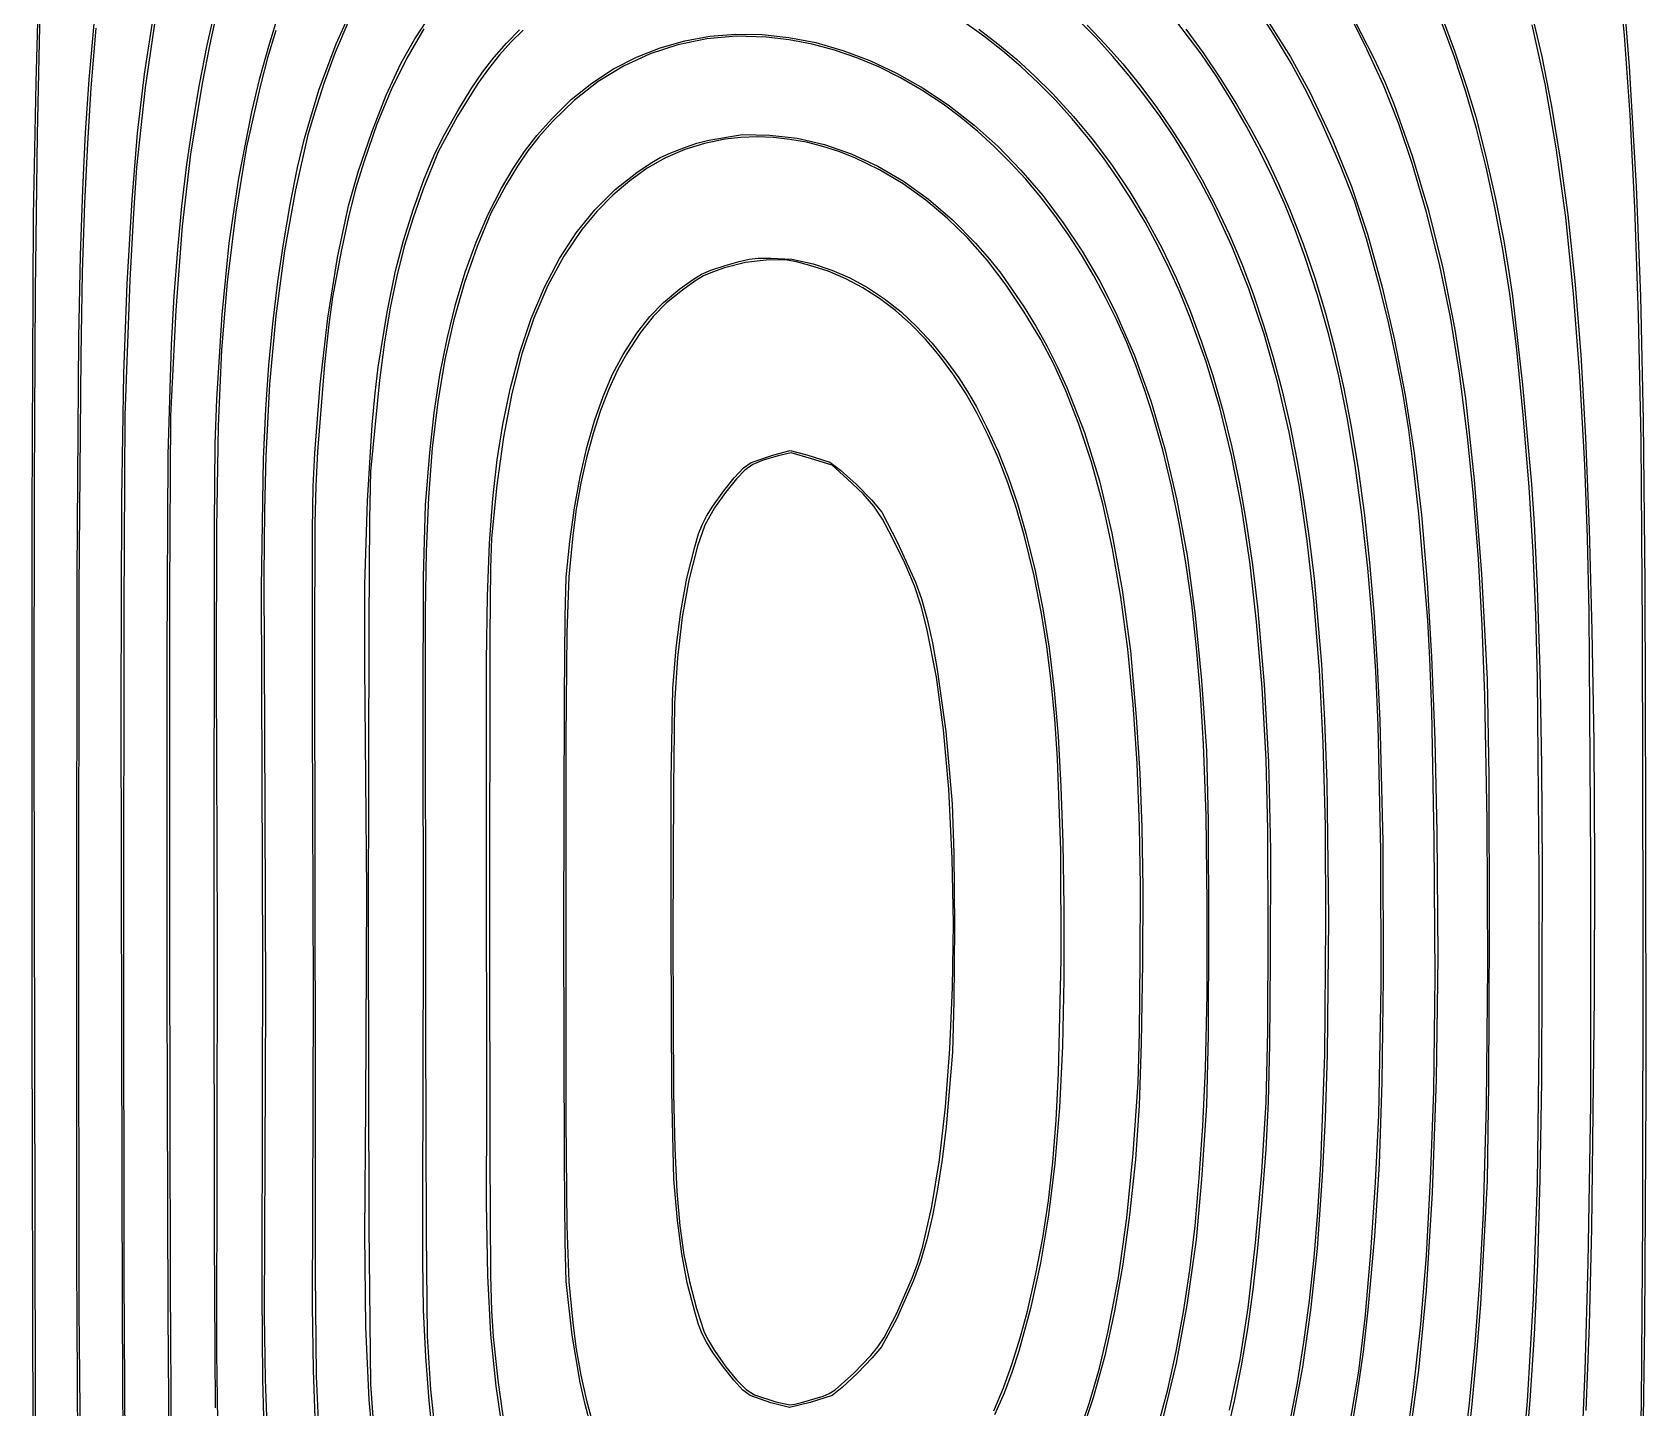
# Model space of a CAD drawing. Extents: x 5 to 548, y -19 to 520.
# Drawn here: x 280.2 to 548.3, y 172.4 to 400.9 of the extents above; entities that cross this region are included whole.
import ezdxf

# ---------------------------------------------------------------- set-up
doc = ezdxf.new("R2010")
doc.units = 0

msp = doc.modelspace()

# ---------------------------------------------------------------- linework, layer by layer
at = {"layer": 'Image'}
for p, q in [((544.825239, 400.349792), (543.467637, 414.648324)), ((280.830336, 392.543342), (281.394786, 412.122949)), ((330.707937, 398.934832), (333.944827, 406.054956)), ((486.560503, 400.538261), (483.529355, 405.16509)), ((281.467947, 404.380451), (280.996204, 383.82152)), ((289.680232, 393.035803), (290.537749, 402.93437)), ((298.855536, 393.944458), (300.445982, 404.351787)), ((300.727816, 403.799788), (298.946911, 391.690343)), ((309.262258, 398.738644), (310.522973, 404.325226)), ((310.895139, 404.286118), (309.698179, 398.932524)), ((319.49755, 398.569695), (321.090522, 403.655393)), ((332.641534, 402.439494), (330.566075, 397.527782)), ((343.766402, 399.80968), (346.698282, 404.236091)), ((438.326464, 400.246986), (435.103578, 402.542326)), ((456.993688, 399.946718), (454.077985, 402.90447)), ((474.4827, 397.313798), (470.586887, 402.411722)), ((485.109931, 403.438499), (489.294625, 396.820403)), ((498.941192, 404.796925), (503.166782, 396.571944)), ((501.660163, 398.80613), (499.203517, 403.616763)), ((514.436065, 403.517566), (516.552597, 397.791054)), ((516.575863, 396.755691), (514.542235, 402.260592)), ((529.546417, 403.386118), (531.081282, 396.883646)), ((544.880035, 404.20806), (545.590621, 395.184193)), ((290.775937, 401.546157), (289.958229, 391.655804)), ((320.694903, 401.195928), (319.322696, 396.639106)), ((341.431185, 395.686702), (343.766402, 399.80968)), ((345.282518, 401.431295), (342.453316, 396.568405)), ((359.019651, 399.080182), (361.179539, 401.275941)), ((361.766921, 401.252233), (359.761909, 399.243006)), ((392.283464, 399.797639), (387.49854, 398.813123)), ((388.632503, 399.474256), (392.836332, 400.221713)), ((397.189106, 400.228032), (392.283464, 399.797639)), ((392.836332, 400.221713), (397.136933, 400.564522)), ((397.136933, 400.564522), (401.514381, 400.50204)), ((402.178119, 400.089572), (397.189106, 400.228032)), ((401.514381, 400.50204), (405.94875, 400.033623)), ((406.019092, 399.627445), (402.178119, 400.089572)), ((405.94875, 400.033623), (410.420114, 399.158628)), ((409.808306, 398.899926), (406.019092, 399.627445)), ((437.489339, 401.393869), (440.647834, 398.98819)), ((441.460438, 397.794451), (438.326464, 400.246986)), ((455.494334, 402.084333), (458.525064, 398.916977)), ((459.80922, 396.863941), (456.993688, 399.946718)), ((471.899011, 401.403612), (474.801871, 397.441891)), ((489.41268, 395.747708), (486.560503, 400.538261)), ((531.609964, 392.34135), (529.454024, 402.103697)), ((545.748679, 387.190939), (544.825239, 400.349792)), ((307.997393, 392.207803), (309.262258, 398.738644)), ((309.698179, 398.932524), (308.434907, 392.345802)), ((318.03893, 393.241538), (319.49755, 398.569695)), ((327.849681, 391.28019), (330.707937, 398.934832)), ((330.566075, 397.527782), (328.678576, 392.345802)), ((357.851682, 397.107442), (356.021922, 394.828642)), ((356.963115, 396.740054), (359.019651, 399.080182)), ((359.761909, 399.243006), (357.851682, 397.107442)), ((382.87168, 397.289213), (378.440229, 395.240636)), ((380.594864, 396.767975), (384.545372, 398.322796)), ((387.49854, 398.813123), (382.87168, 397.289213)), ((384.545372, 398.322796), (388.632503, 399.474256)), ((413.547891, 397.906206), (409.808306, 398.899926)), ((410.420114, 399.158628), (414.908549, 397.87641)), ((417.239976, 396.645477), (413.547891, 397.906206)), ((414.908549, 397.87641), (419.394129, 396.186327)), ((440.647834, 398.98819), (443.749322, 396.401201)), ((444.502268, 395.188775), (441.460438, 397.794451)), ((458.525064, 398.916977), (461.443271, 395.613732)), ((462.521463, 393.659426), (459.80922, 396.863941)), ((477.08725, 393.452882), (474.4827, 397.313798)), ((474.801871, 397.441891), (477.621255, 393.269915)), ((504.759478, 392.074491), (501.660163, 398.80613)), ((516.552597, 397.791054), (518.581991, 391.846912)), ((531.081282, 396.883646), (532.689207, 388.580962)), ((319.322696, 396.639106), (318.054157, 391.892399)), ((339.035549, 390.438311), (341.431185, 395.686702)), ((342.453316, 396.568405), (339.858705, 391.300164)), ((353.135362, 391.470376), (355.014876, 394.258097)), ((356.021922, 394.828642), (354.258309, 392.389703)), ((355.014876, 394.258097), (356.963115, 396.740054)), ((373.18342, 392.450828), (376.800905, 394.810438)), ((378.440229, 395.240636), (374.241534, 392.682123)), ((376.800905, 394.810438), (380.594864, 396.767975)), ((420.886691, 395.116928), (417.239976, 396.645477)), ((419.394129, 396.186327), (423.856927, 394.087735)), ((424.490165, 393.319751), (420.886691, 395.116928)), ((443.749322, 396.401201), (446.790305, 393.634529)), ((447.448723, 392.43401), (444.502268, 395.188775)), ((461.443271, 395.613732), (464.241358, 392.18057)), ((489.294625, 396.820403), (492.59891, 390.827797)), ((492.082199, 390.798803), (489.41268, 395.747708)), ((503.166782, 396.571944), (504.974462, 392.632247)), ((518.463656, 390.961195), (516.575863, 396.755691)), ((545.590621, 395.184193), (546.75696, 375.233822)), ((280.401465, 370.403828), (280.830336, 392.543342)), ((289.071123, 384.162305), (289.680232, 393.035803)), ((289.958229, 391.655804), (289.361, 382.379755)), ((298.946911, 391.690343), (297.531786, 378.407818)), ((297.701129, 384.137217), (298.855536, 393.944458)), ((308.434907, 392.345802), (306.521049, 380.62528)), ((306.872956, 385.603586), (307.997393, 392.207803)), ((318.054157, 391.892399), (315.8267, 381.824992)), ((316.718842, 387.681915), (318.03893, 393.241538)), ((328.678576, 392.345802), (327.149211, 387.68507)), ((354.258309, 392.389703), (350.872248, 386.963808)), ((369.762335, 389.689788), (373.18342, 392.450828)), ((374.241534, 392.682123), (370.312941, 389.6284)), ((423.856927, 394.087735), (428.27702, 391.579989)), ((428.052528, 391.253138), (424.490165, 393.319751)), ((428.27702, 391.579989), (432.63448, 388.662447)), ((446.790305, 393.634529), (449.767288, 390.689803)), ((450.296572, 389.534209), (447.448723, 392.43401)), ((465.127301, 390.336458), (462.521463, 393.659426)), ((464.241358, 392.18057), (466.911728, 388.623462)), ((479.585565, 389.448622), (477.08725, 393.452882)), ((477.621255, 393.269915), (480.323274, 388.94413)), ((507.322395, 385.679544), (504.759478, 392.074491)), ((504.974462, 392.632247), (506.489226, 388.971117)), ((518.581991, 391.846912), (520.119034, 386.82581)), ((533.473117, 381.699374), (531.609964, 392.34135)), ((325.430608, 383.237813), (327.849681, 391.28019)), ((336.610427, 384.259976), (339.035549, 390.438311)), ((339.858705, 391.300164), (337.48995, 385.612755)), ((350.927281, 387.831134), (353.135362, 391.470376)), ((366.557574, 386.527963), (369.762335, 389.689788)), ((370.312941, 389.6284), (366.691797, 386.094198)), ((431.57591, 388.916277), (428.052528, 391.253138)), ((434.497932, 386.743033), (431.57591, 388.916277)), ((449.767288, 390.689803), (453.256527, 386.903361)), ((453.042583, 386.493424), (450.296572, 389.534209)), ((467.623614, 386.898322), (465.127301, 390.336458)), ((481.966461, 385.322871), (479.585565, 389.448622)), ((480.323274, 388.94413), (482.874037, 384.520983)), ((494.56537, 385.696919), (492.082199, 390.798803)), ((492.59891, 390.827797), (496.340447, 382.872213)), ((506.489226, 388.971117), (509.544696, 380.375454)), ((520.207246, 384.87102), (518.463656, 390.961195)), ((314.52579, 376.668021), (316.718842, 387.681915)), ((327.149211, 387.68507), (326.022004, 383.833276)), ((350.872248, 386.963808), (347.687591, 380.997912)), ((348.7927, 384.029304), (350.927281, 387.831134)), ((364.077293, 383.711234), (366.557574, 386.527963)), ((432.63448, 388.662447), (436.739153, 385.456163)), ((437.336295, 384.406584), (434.497932, 386.743033)), ((455.683525, 383.315708), (453.042583, 386.493424)), ((453.256527, 386.903361), (456.558172, 382.926423)), ((466.911728, 388.623462), (469.446786, 384.948379)), ((470.007286, 383.348306), (467.623614, 386.898322)), ((520.119034, 386.82581), (521.734592, 380.464999)), ((532.689207, 388.580962), (534.192982, 379.469784)), ((546.511876, 371.769782), (545.748679, 387.190939)), ((280.996204, 383.82152), (280.678292, 358.040869)), ((288.591843, 374.754363), (289.071123, 384.162305)), ((296.804605, 373.121274), (297.701129, 384.137217)), ((305.900672, 378.891883), (306.872956, 385.603586)), ((326.022004, 383.833276), (323.933121, 374.681823)), ((334.426342, 377.888285), (336.610427, 384.259976)), ((337.48995, 385.612755), (335.338315, 379.492363)), ((347.13369, 380.753818), (348.7927, 384.029304)), ((362.010249, 381.061946), (364.077293, 383.711234)), ((364.410759, 383.513373), (362.557857, 381.161316)), ((366.691797, 386.094198), (364.410759, 383.513373)), ((392.617135, 382.956396), (398.210856, 383.902575)), ((400.673859, 383.490875), (397.985109, 383.397985)), ((398.210856, 383.902575), (402.764832, 383.779411)), ((403.391004, 383.387731), (400.673859, 383.490875)), ((402.764832, 383.779411), (407.318388, 383.266704)), ((436.739153, 385.456163), (440.70728, 381.879389)), ((440.087712, 381.911792), (437.336295, 384.406584)), ((469.446786, 384.948379), (472.113741, 380.724523)), ((484.218756, 381.097477), (481.966461, 385.322871)), ((482.874037, 384.520983), (485.239656, 380.056919)), ((497.584197, 378.880294), (494.56537, 385.696919)), ((509.601224, 378.936671), (507.322395, 385.679544)), ((521.808264, 378.479082), (520.207246, 384.87102)), ((289.361, 382.379755), (288.88639, 372.466624)), ((315.8267, 381.824992), (314.009765, 370.985031)), ((324.290292, 378.388124), (325.430608, 383.237813)), ((347.687591, 380.997912), (345.163552, 374.819824)), ((360.119334, 378.253132), (362.010249, 381.061946)), ((362.557857, 381.161316), (360.837208, 378.63404)), ((384.553541, 380.058943), (386.318924, 380.86796)), ((388.643437, 381.379652), (385.46687, 379.999543)), ((386.318924, 380.86796), (388.750532, 381.801571)), ((391.936311, 382.416827), (388.643437, 381.379652)), ((388.750532, 381.801571), (390.651185, 382.445759)), ((390.651185, 382.445759), (392.617135, 382.956396)), ((395.339045, 383.107003), (391.936311, 382.416827)), ((397.985109, 383.397985), (395.339045, 383.107003)), ((406.122255, 383.090608), (403.391004, 383.387731)), ((408.853321, 382.601564), (406.122255, 383.090608)), ((407.318388, 383.266704), (411.845295, 382.231824)), ((411.569912, 381.922655), (408.853321, 382.601564)), ((414.257737, 381.055937), (411.569912, 381.922655)), ((411.845295, 382.231824), (416.318567, 380.688929)), ((416.902507, 380.003468), (414.257737, 381.055937)), ((442.748897, 379.263524), (440.087712, 381.911792)), ((440.70728, 381.879389), (444.513773, 377.963278)), ((458.216167, 380.005114), (455.683525, 383.315708)), ((456.558172, 382.926423), (459.673535, 378.755701)), ((472.275199, 379.689694), (470.007286, 383.348306)), ((486.331265, 376.794291), (484.218756, 381.097477)), ((496.340447, 382.872213), (499.428729, 375.239083)), ((535.053793, 370.111205), (533.473117, 381.699374)), ((297.531786, 378.407818), (297.006206, 370.838509)), ((305.071904, 371.970826), (305.900672, 378.891883)), ((306.521049, 380.62528), (305.114893, 368.658879)), ((323.078323, 372.294676), (324.290292, 378.388124)), ((335.338315, 379.492363), (333.935133, 374.867496)), ((345.361233, 376.523614), (347.13369, 380.753818)), ((358.167436, 374.957823), (360.119334, 378.253132)), ((360.837208, 378.63404), (358.95293, 375.527554)), ((382.413055, 378.28057), (379.488437, 376.226799)), ((380.672998, 377.59032), (382.867271, 379.068428)), ((385.46687, 379.999543), (382.413055, 378.28057)), ((382.867271, 379.068428), (384.553541, 380.058943)), ((416.318567, 380.688929), (420.711216, 378.652181)), ((421.021007, 378.000923), (416.902507, 380.003468)), ((420.711216, 378.652181), (424.996256, 376.135737)), ((445.316565, 376.466643), (442.748897, 379.263524)), ((460.637276, 376.565693), (458.216167, 380.005114)), ((459.673535, 378.755701), (462.603929, 374.387907)), ((472.113741, 380.724523), (474.620482, 376.367856)), ((474.424235, 375.925772), (472.275199, 379.689694)), ((485.239656, 380.056919), (487.386241, 375.608385)), ((499.936461, 372.811561), (497.584197, 378.880294)), ((509.544696, 380.375454), (512.248034, 371.294956)), ((511.848275, 371.161252), (509.601224, 378.936671)), ((521.734592, 380.464999), (523.363176, 373.204203)), ((523.268341, 371.779296), (521.808264, 378.479082)), ((534.192982, 379.469784), (535.415398, 370.541829)), ((312.918603, 365.83877), (314.52579, 376.668021)), ((332.753815, 372.059827), (334.426342, 377.888285)), ((343.572211, 371.54641), (345.361233, 376.523614)), ((358.95293, 375.527554), (356.423913, 370.823112)), ((379.488437, 376.226799), (376.699463, 373.842297)), ((377.051962, 374.747483), (380.672998, 377.59032)), ((424.947696, 375.674679), (421.021007, 378.000923)), ((428.692853, 373.015384), (424.947696, 375.674679)), ((424.996256, 376.135737), (429.146701, 373.153758)), ((444.513773, 377.963278), (448.133544, 373.738979)), ((447.787431, 373.526016), (445.316565, 376.466643)), ((462.943623, 373.0015), (460.637276, 376.565693)), ((476.451277, 372.059827), (474.424235, 375.925772)), ((474.620482, 376.367856), (476.969789, 371.868476)), ((488.292805, 372.435164), (486.331265, 376.794291)), ((487.386241, 375.608385), (489.279901, 371.231827)), ((288.227367, 363.769201), (288.591843, 374.754363)), ((295.987811, 359.087843), (296.804605, 373.121274)), ((323.933121, 374.681823), (322.110246, 364.577484)), ((333.935133, 374.867496), (332.731726, 370.144091)), ((345.163552, 374.819824), (343.486548, 370.072683)), ((355.959836, 370.684305), (358.167436, 374.957823)), ((373.698783, 371.405004), (377.051962, 374.747483)), ((376.699463, 373.842297), (374.052576, 371.131133)), ((432.266762, 370.013686), (428.692853, 373.015384)), ((429.146701, 373.153758), (433.135564, 369.720404)), ((450.158209, 370.446505), (447.787431, 373.526016)), ((448.133544, 373.738979), (451.541504, 369.237642)), ((462.603929, 374.387907), (465.350668, 369.819752)), ((465.131974, 369.316586), (462.943623, 373.0015)), ((499.428729, 375.239083), (502.085917, 367.32732)), ((501.960038, 366.537682), (499.936461, 372.811561)), ((523.363176, 373.204203), (524.752379, 366.233718)), ((546.75696, 375.233822), (547.449272, 357.056326)), ((280.204179, 320.765951), (280.401465, 370.403828)), ((288.88639, 372.466624), (288.521263, 361.016962)), ((297.006206, 370.838509), (296.427056, 359.710515)), ((304.378013, 364.738548), (305.071904, 371.970826)), ((314.009765, 370.985031), (312.600581, 359.363843)), ((321.939443, 365.736441), (323.078323, 372.294676)), ((330.921927, 363.438728), (332.753815, 372.059827)), ((332.731726, 370.144091), (331.524514, 364.441693)), ((341.924526, 366.292294), (343.572211, 371.54641)), ((343.486548, 370.072683), (342.032729, 365.309361)), ((353.94802, 366.028802), (355.959836, 370.684305)), ((356.423913, 370.823112), (354.128497, 365.297836)), ((370.621281, 367.576259), (373.698783, 371.405004)), ((374.052576, 371.131133), (371.554224, 368.097373)), ((452.425612, 367.232977), (450.158209, 370.446505)), ((479.576656, 365.340585), (476.451277, 372.059827)), ((476.969789, 371.868476), (479.164442, 367.216479)), ((490.092193, 368.041946), (488.292805, 372.435164)), ((489.279901, 371.231827), (491.397819, 365.730486)), ((514.066909, 362.339511), (511.848275, 371.161252)), ((512.248034, 371.294956), (514.611548, 361.684221)), ((524.589107, 364.765578), (523.268341, 371.779296)), ((536.362303, 357.510277), (535.053793, 370.111205)), ((535.415398, 370.541829), (536.564864, 359.588351)), ((547.125114, 353.837151), (546.511876, 371.769782)), ((305.114893, 368.658879), (304.053383, 354.735957)), ((367.827272, 363.274626), (370.621281, 367.576259)), ((371.554224, 368.097373), (368.537153, 363.669275)), ((435.679704, 366.660236), (432.266762, 370.013686)), ((433.135564, 369.720404), (436.935859, 365.849833)), ((451.541504, 369.237642), (454.712565, 364.490419)), ((467.1991, 365.515004), (465.131974, 369.316586)), ((465.350668, 369.819752), (467.915064, 365.04795)), ((491.718245, 363.636488), (490.092193, 368.041946)), ((303.810362, 357.093182), (304.378013, 364.738548)), ((311.749537, 353.98708), (312.918603, 365.83877)), ((321.018395, 359.492391), (321.939443, 365.736441)), ((340.576079, 361.231352), (341.924526, 366.292294)), ((342.032729, 365.309361), (340.773821, 360.378254)), ((354.128497, 365.297836), (352.029126, 359.317091)), ((352.136831, 361.009166), (353.94802, 366.028802)), ((438.94196, 362.94568), (435.679704, 366.660236)), ((436.935859, 365.849833), (439.282593, 363.189837)), ((454.586357, 363.890295), (452.425612, 367.232977)), ((469.141767, 361.600806), (467.1991, 365.515004)), ((467.915064, 365.04795), (470.29843, 360.069212)), ((479.164442, 367.216479), (481.207221, 362.401964)), ((482.396448, 358.241554), (479.576656, 365.340585)), ((491.397819, 365.730486), (493.342291, 360.062588)), ((503.992806, 359.105618), (501.960038, 366.537682)), ((502.085917, 367.32732), (504.534169, 358.535836)), ((525.772194, 357.431845), (524.589107, 364.765578)), ((524.752379, 366.233718), (525.649798, 360.743842)), ((287.962672, 350.164045), (288.227367, 363.769201)), ((322.110246, 364.577484), (320.680708, 353.779618)), ((329.328871, 353.360185), (330.921927, 363.438728)), ((331.524514, 364.441693), (330.109917, 356.879845)), ((365.324575, 358.513482), (367.827272, 363.274626)), ((368.537153, 363.669275), (365.879684, 358.792415)), ((392.987107, 361.352988), (395.363228, 362.115866)), ((398.718968, 362.655621), (395.256205, 361.723071)), ((395.363228, 362.115866), (397.705649, 362.820776)), ((397.705649, 362.820776), (399.321655, 363.193832)), ((402.156767, 362.994202), (398.718968, 362.655621)), ((399.321655, 363.193832), (400.848542, 363.340397)), ((400.848542, 363.340397), (402.923608, 363.365838)), ((404.181022, 363.073787), (402.156767, 362.994202)), ((402.923608, 363.365838), (406.459935, 363.208608)), ((405.645221, 363.006956), (404.181022, 363.073787)), ((407.188766, 362.718097), (405.645221, 363.006956)), ((406.459935, 363.208608), (410.004934, 362.393694)), ((409.451056, 362.131593), (407.188766, 362.718097)), ((412.465355, 361.173269), (409.451056, 362.131593)), ((410.004934, 362.393694), (413.094883, 361.386628)), ((442.063812, 358.860668), (438.94196, 362.94568)), ((439.282593, 363.189837), (441.170754, 360.851245)), ((456.637156, 360.423325), (454.586357, 363.890295)), ((454.712565, 364.490419), (457.621639, 359.52846)), ((481.207221, 362.401964), (483.100905, 357.415027)), ((493.818278, 357.21412), (491.718245, 363.636488)), ((515.877494, 353.570083), (514.066909, 362.339511)), ((288.521263, 361.016962), (288.252479, 347.13132)), ((296.427056, 359.710515), (295.601229, 337.283868)), ((312.600581, 359.363843), (311.654885, 348.106244)), ((320.164286, 352.469323), (321.018395, 359.492391)), ((339.203592, 354.376564), (340.576079, 361.231352)), ((340.773821, 360.378254), (339.681551, 355.12776)), ((352.029126, 359.317091), (350.250138, 353.084973)), ((350.531114, 355.643251), (352.136831, 361.009166)), ((387.835551, 358.238799), (389.918139, 359.772344)), ((390.316695, 359.510032), (388.292406, 358.05222)), ((389.918139, 359.772344), (391.403701, 360.69111)), ((391.783017, 360.413228), (390.316695, 359.510032)), ((391.403701, 360.69111), (392.987107, 361.352988)), ((393.244983, 361.053632), (391.783017, 360.413228)), ((395.256205, 361.723071), (393.244983, 361.053632)), ((415.396764, 359.941092), (412.465355, 361.173269)), ((413.094883, 361.386628), (416.10069, 360.083232)), ((418.240448, 358.44115), (415.396764, 359.941092)), ((416.10069, 360.083232), (419.01901, 358.485953)), ((441.170754, 360.851245), (445.029532, 355.223847)), ((458.574725, 356.836931), (456.637156, 360.423325)), ((457.621639, 359.52846), (460.243637, 354.382915)), ((470.956747, 357.578046), (469.141767, 361.600806)), ((470.29843, 360.069212), (472.502078, 354.88025)), ((493.342291, 360.062588), (495.117531, 354.193305)), ((514.611548, 361.684221), (516.647546, 351.497851)), ((525.649798, 360.743842), (526.211904, 357.017846)), ((536.564864, 359.588351), (537.536512, 347.289009)), ((280.678292, 358.040869), (280.502393, 325.646348)), ((295.397336, 344.202741), (295.987811, 359.087843)), ((303.360312, 348.932859), (303.810362, 357.093182)), ((330.109917, 356.879845), (329.468637, 352.306515)), ((363.121009, 353.306202), (365.324575, 358.513482)), ((365.879684, 358.792415), (363.564818, 353.408805)), ((385.112711, 356.01024), (387.835551, 358.238799)), ((388.292406, 358.05222), (385.606646, 355.908576)), ((420.991571, 356.679529), (418.240448, 358.44115)), ((419.01901, 358.485953), (421.846495, 356.59724)), ((423.645299, 354.662317), (420.991571, 356.679529)), ((445.055541, 354.395847), (442.063812, 358.860668)), ((460.395778, 353.135977), (458.574725, 356.836931)), ((472.640805, 353.450775), (470.956747, 357.578046)), ((484.915952, 350.741985), (482.396448, 358.241554)), ((483.100905, 357.415027), (484.848275, 352.245767)), ((495.685638, 350.629388), (493.818278, 357.21412)), ((505.518742, 352.930409), (503.992806, 359.105618)), ((504.534169, 358.535836), (506.616808, 349.707825)), ((526.863497, 348.665834), (525.772194, 357.431845)), ((526.211904, 357.017846), (527.847378, 342.293307)), ((537.408961, 343.830024), (536.362303, 357.510277)), ((547.449272, 357.056326), (547.900448, 336.403991)), ((304.053383, 354.735957), (303.173462, 337.145869)), ((310.870843, 339.905867), (311.749537, 353.98708)), ((337.705671, 345.261757), (339.203592, 354.376564)), ((339.681551, 355.12776), (338.727646, 349.406279)), ((349.135713, 349.948911), (350.531114, 355.643251)), ((382.810839, 353.65521), (385.112711, 356.01024)), ((385.606646, 355.908576), (383.385258, 353.689265)), ((421.846495, 356.59724), (424.579798, 354.419539)), ((426.196796, 352.395601), (423.645299, 354.662317)), ((424.579798, 354.419539), (427.215572, 351.9553)), ((445.029532, 355.223847), (446.980122, 352.049491)), ((447.793874, 349.862265), (445.055541, 354.395847)), ((460.243637, 354.382915), (463.360542, 347.209654)), ((472.502078, 354.88025), (474.527322, 349.477775)), ((495.117531, 354.193305), (496.727756, 348.087809)), ((319.494649, 345.570604), (320.164286, 352.469323)), ((320.680708, 353.779618), (319.656081, 342.392868)), ((328.046414, 342.350475), (329.328871, 353.360185)), ((329.468637, 352.306515), (328.756595, 345.677787)), ((350.250138, 353.084973), (348.777028, 346.499742)), ((361.224391, 347.666165), (363.121009, 353.306202)), ((363.564818, 353.408805), (361.575556, 347.460456)), ((380.668068, 350.870915), (382.810839, 353.65521)), ((383.385258, 353.689265), (381.301199, 351.023183)), ((428.641228, 349.885468), (426.196796, 352.395601)), ((427.215572, 351.9553), (429.750469, 349.20697)), ((446.980122, 352.049491), (448.81636, 348.766306)), ((462.097028, 349.32533), (460.395778, 353.135977)), ((475.268602, 346.116615), (472.640805, 353.450775)), ((484.848275, 352.245767), (486.452111, 346.88428)), ((506.832074, 346.983988), (505.518742, 352.930409)), ((517.394516, 344.229896), (515.877494, 353.570083)), ((516.647546, 351.497851), (518.375135, 340.054536)), ((547.598677, 333.143874), (547.125114, 353.837151)), ((287.672521, 310.922652), (287.962672, 350.164045)), ((302.778466, 330.659876), (303.360312, 348.932859)), ((338.727646, 349.406279), (337.883834, 343.062206)), ((347.955473, 343.944), (349.135713, 349.948911)), ((378.422534, 347.354558), (380.668068, 350.870915)), ((381.301199, 351.023183), (379.027424, 347.539227)), ((430.973759, 347.138006), (428.641228, 349.885468)), ((429.750469, 349.20697), (432.181143, 346.176997)), ((449.974787, 345.740527), (447.793874, 349.862265)), ((448.81636, 348.766306), (450.540335, 345.366661)), ((463.675192, 345.409853), (462.097028, 349.32533)), ((474.527322, 349.477775), (476.375474, 343.8585)), ((487.140466, 342.821131), (484.915952, 350.741985)), ((497.338319, 343.784444), (495.685638, 350.629388)), ((506.616808, 349.707825), (508.385675, 340.607254)), ((527.985841, 337.330752), (526.863497, 348.665834)), ((288.252479, 347.13132), (287.951393, 308.454303)), ((311.654885, 348.106244), (311.088615, 335.49943)), ((348.777028, 346.499742), (347.595291, 339.459655)), ((359.642539, 341.606747), (361.224391, 347.666165)), ((361.575556, 347.460456), (359.894899, 340.889379)), ((376.658101, 344.071898), (378.422534, 347.354558)), ((379.027424, 347.539227), (377.484552, 344.75714)), ((433.189554, 344.159301), (430.973759, 347.138006)), ((432.181143, 346.176997), (434.183174, 343.448624)), ((463.360542, 347.209654), (466.086643, 339.672872)), ((477.548385, 338.536594), (475.268602, 346.116615)), ((486.452111, 346.88428), (487.915191, 341.320664)), ((496.727756, 348.087809), (498.177181, 341.711272)), ((507.966345, 341.035781), (506.832074, 346.983988)), ((537.536512, 347.289009), (538.333053, 333.563222)), ((295.084419, 323.396723), (295.397336, 344.202741)), ((318.992716, 338.266347), (319.494649, 345.570604)), ((328.756595, 345.677787), (327.60421, 331.211876)), ((337.16373, 340.929717), (337.705671, 345.261757)), ((346.995238, 337.646371), (347.955473, 343.944)), ((375.056562, 340.394138), (376.658101, 344.071898)), ((377.484552, 344.75714), (376.024845, 341.568805)), ((435.283778, 340.955441), (433.189554, 344.159301)), ((434.183174, 343.448624), (435.657083, 341.216476)), ((451.96016, 341.28568), (449.974787, 345.740527)), ((450.540335, 345.366661), (452.154137, 341.84293)), ((465.126982, 341.39441), (463.675192, 345.409853)), ((476.375474, 343.8585), (478.047848, 338.019136)), ((498.794316, 336.581442), (497.338319, 343.784444)), ((518.73246, 333.695874), (517.394516, 344.229896)), ((538.204076, 329.00388), (537.408961, 343.830024)), ((319.656081, 342.392868), (319.04794, 330.521878)), ((327.146323, 330.935876), (328.046414, 342.350475)), ((337.883834, 343.062206), (336.413395, 327.899881)), ((336.677402, 335.648127), (337.16373, 340.929717)), ((358.420161, 335.747009), (359.642539, 341.606747)), ((359.894899, 340.889379), (358.505847, 333.637586)), ((376.024845, 341.568805), (374.666204, 338.034335)), ((437.251597, 337.532512), (435.283778, 340.955441)), ((435.657083, 341.216476), (437.043293, 338.758307)), ((454.111873, 335.752774), (451.96016, 341.28568)), ((452.154137, 341.84293), (455.059577, 334.392687)), ((466.449113, 337.283868), (465.126982, 341.39441)), ((489.075291, 334.458243), (487.140466, 342.821131)), ((487.915191, 341.320664), (489.240297, 335.545017)), ((498.177181, 341.711272), (499.470021, 335.028868)), ((508.955093, 334.855217), (507.966345, 341.035781)), ((508.385675, 340.607254), (509.862825, 331.014978)), ((527.847378, 342.293307), (529.356209, 325.829882)), ((310.62465, 332.52812), (310.870843, 339.905867)), ((318.641722, 330.026664), (318.992716, 338.266347)), ((347.595291, 339.459655), (346.690423, 331.86297)), ((374.666204, 338.034335), (373.426529, 334.213842)), ((373.619487, 336.327412), (375.056562, 340.394138)), ((437.043293, 338.758307), (438.782225, 335.351872)), ((466.086643, 339.672872), (468.441489, 331.678172)), ((479.50436, 330.570007), (477.548385, 338.536594)), ((478.047848, 338.019136), (479.545756, 331.956396)), ((518.375135, 340.054536), (519.843927, 326.509728)), ((295.601229, 337.283868), (295.410879, 305.161493)), ((303.173462, 337.145869), (303.024883, 308.026644)), ((311.088615, 335.49943), (310.815665, 318.506343)), ((335.90914, 323.064147), (336.677402, 335.648127)), ((346.259851, 331.073877), (346.995238, 337.646371)), ((357.455777, 329.839324), (358.420161, 335.747009)), ((372.348446, 331.877851), (373.619487, 336.327412)), ((439.088175, 333.896602), (437.251597, 337.532512)), ((438.782225, 335.351872), (440.706874, 331.234965)), ((456.23715, 329.434705), (454.111873, 335.752774)), ((468.095232, 331.454809), (466.449113, 337.283868)), ((489.240297, 335.545017), (490.430209, 329.547435)), ((500.071624, 328.922535), (498.794316, 336.581442)), ((528.968802, 325.31673), (527.985841, 337.330752)), ((547.900448, 336.403991), (548.173288, 309.119103)), ((310.48691, 319.033534), (310.62465, 332.52812)), ((358.505847, 333.637586), (357.391401, 325.647087)), ((373.426529, 334.213842), (372.323721, 330.167439)), ((440.788677, 330.053798), (439.088175, 333.896602)), ((455.059577, 334.392687), (457.549398, 326.354547)), ((490.725725, 325.632575), (489.075291, 334.458243)), ((499.470021, 335.028868), (500.610491, 328.005767)), ((509.831861, 328.211721), (508.955093, 334.855217)), ((519.718318, 323.895394), (518.73246, 333.695874)), ((538.333053, 333.563222), (538.957198, 318.330409)), ((547.829771, 301.824555), (547.598677, 333.143874)), ((302.611524, 297.590687), (302.778466, 330.659876)), ((318.325484, 308.621475), (318.641722, 330.026664)), ((319.04794, 330.521878), (318.815998, 321.404804)), ((326.884712, 325.441543), (327.146323, 330.935876)), ((327.60421, 331.211876), (327.32695, 325.498298)), ((345.576554, 322.300413), (346.259851, 331.073877)), ((346.690423, 331.86297), (346.047918, 323.607946)), ((356.724851, 323.420649), (357.455777, 329.839324)), ((371.245009, 327.051588), (372.348446, 331.877851)), ((372.323721, 330.167439), (371.375678, 325.955238)), ((399.652092, 329.417651), (403.418537, 330.673989)), ((404.150559, 330.486344), (401.677741, 329.799064)), ((403.418537, 330.673989), (406.167078, 331.411025)), ((406.302598, 331.02417), (404.150559, 330.486344)), ((406.167078, 331.411025), (408.912788, 330.667663)), ((409.719608, 329.993098), (406.302598, 331.02417)), ((408.912788, 330.667663), (412.762497, 329.436527)), ((413.136618, 328.962026), (409.719608, 329.993098)), ((440.706874, 331.234965), (442.410246, 326.997822)), ((442.348269, 326.010188), (440.788677, 330.053798)), ((469.552426, 325.465231), (468.095232, 331.454809)), ((468.441489, 331.678172), (470.444631, 323.131154)), ((481.160732, 322.07615), (479.50436, 330.570007)), ((479.545756, 331.956396), (480.870511, 325.666991)), ((509.862825, 331.014978), (511.070312, 320.711852)), ((336.413395, 327.899881), (336.255449, 319.993018)), ((396.862012, 326.869197), (398.418768, 328.492621)), ((398.617069, 328.12248), (397.229385, 326.695047)), ((398.418768, 328.492621), (399.652092, 329.417651)), ((399.966549, 329.084131), (398.617069, 328.12248)), ((401.677741, 329.799064), (399.966549, 329.084131)), ((412.762497, 329.436527), (414.54308, 328.14951)), ((415.638144, 326.678288), (413.136618, 328.962026)), ((414.54308, 328.14951), (417.142487, 325.796016)), ((458.115211, 322.546804), (456.23715, 329.434705)), ((490.430209, 329.547435), (491.487705, 323.318016)), ((501.188237, 320.709875), (500.071624, 328.922535)), ((500.610491, 328.005767), (501.602808, 320.607143)), ((510.63019, 320.87472), (509.831861, 328.211721)), ((538.671286, 316.925337), (538.204076, 329.00388)), ((280.502393, 325.646348), (280.456693, 285.245805)), ((326.753549, 318.217209), (326.884712, 325.441543)), ((327.32695, 325.498298), (327.173274, 319.31963)), ((357.391401, 325.647087), (356.534562, 316.859894)), ((370.310746, 321.854753), (371.245009, 327.051588)), ((371.375678, 325.955238), (370.6003, 321.637352)), ((393.32668, 322.156787), (395.118942, 324.704785)), ((395.118942, 324.704785), (396.862012, 326.869197)), ((397.229385, 326.695047), (395.388863, 324.41125)), ((418.270698, 324.189064), (415.638144, 326.678288)), ((417.142487, 325.796016), (419.703144, 323.198824)), ((443.762114, 321.771858), (442.348269, 326.010188)), ((442.410246, 326.997822), (443.939143, 322.514179)), ((457.549398, 326.354547), (459.640314, 317.667479)), ((470.830464, 319.251745), (469.552426, 325.465231)), ((480.870511, 325.666991), (482.023426, 319.147633)), ((492.097068, 316.323379), (490.725725, 325.632575)), ((519.843927, 326.509728), (521.047399, 310.934499)), ((529.641958, 314.513897), (528.968802, 325.31673)), ((529.356209, 325.829882), (529.791792, 319.20589)), ((294.993931, 289.144805), (295.084419, 323.396723)), ((335.475998, 309.165513), (335.90914, 323.064147)), ((345.235829, 310.417134), (345.576554, 322.300413)), ((346.047918, 323.607946), (345.653271, 314.59284)), ((356.202844, 316.027942), (356.724851, 323.420649)), ((369.547226, 316.29348), (370.310746, 321.854753)), ((393.592851, 321.879412), (391.953484, 319.003661)), ((392.253362, 320.465193), (393.32668, 322.156787)), ((395.388863, 324.41125), (393.592851, 321.879412)), ((420.066599, 322.169763), (418.270698, 324.189064)), ((419.703144, 323.198824), (421.367477, 321.180709)), ((421.50493, 319.999842), (420.066599, 322.169763)), ((445.025378, 317.344896), (443.762114, 321.771858)), ((443.939143, 322.514179), (445.340364, 317.65777)), ((459.746812, 315.084088), (458.115211, 322.546804)), ((470.444631, 323.131154), (472.115617, 313.937421)), ((482.541707, 312.914319), (481.160732, 322.07615)), ((491.487705, 323.318016), (492.415566, 316.846858)), ((520.536086, 313.387853), (519.718318, 323.895394)), ((280.205766, 237.110416), (280.204179, 320.765951)), ((318.815998, 321.404804), (318.715571, 310.441331)), ((327.173274, 319.31963), (327.129548, 298.091916)), ((336.255449, 319.993018), (336.141683, 302.778892)), ((370.6003, 321.637352), (370.015489, 317.273892)), ((391.52524, 319.076001), (392.253362, 320.465193)), ((421.367477, 321.180709), (424.007047, 316.140105)), ((423.064777, 317.058757), (421.50493, 319.999842)), ((471.939115, 312.750966), (470.830464, 319.251745)), ((482.023426, 319.147633), (483.005814, 312.395035)), ((502.162152, 311.845617), (501.188237, 320.709875)), ((501.602808, 320.607143), (502.451186, 312.798169)), ((512.125691, 303.19791), (510.63019, 320.87472)), ((511.070312, 320.711852), (512.03019, 309.478732)), ((529.791792, 319.20589), (530.326272, 308.641628)), ((310.424465, 251.447983), (310.48691, 319.033534)), ((310.815665, 318.506343), (310.749929, 294.08992)), ((326.788606, 287.051931), (326.753549, 318.217209)), ((356.534562, 316.859894), (356.365679, 311.836208)), ((370.015489, 317.273892), (369.365094, 310.428347)), ((390.301491, 315.415146), (390.941541, 317.541791)), ((391.953484, 319.003661), (390.75959, 315.53142)), ((390.941541, 317.541791), (391.52524, 319.076001)), ((425.247321, 312.565981), (423.064777, 317.058757)), ((446.706949, 310.590664), (445.025378, 317.344896)), ((445.340364, 317.65777), (446.87353, 311.426153)), ((459.640314, 317.667479), (461.34904, 308.270451)), ((492.415566, 316.846858), (493.216572, 310.124057)), ((538.954764, 304.584182), (538.671286, 316.925337)), ((538.957198, 318.330409), (539.41166, 301.509987)), ((345.653271, 314.59284), (345.491979, 304.71591)), ((355.865222, 307.198161), (356.202844, 316.027942)), ((368.956019, 310.373901), (369.547226, 316.29348)), ((388.988138, 310.193533), (390.301491, 315.415146)), ((390.75959, 315.53142), (389.319865, 309.853311)), ((424.007047, 316.140105), (426.994735, 309.525153)), ((461.132708, 307.041578), (459.746812, 315.084088)), ((472.115617, 313.937421), (473.473998, 304.002572)), ((493.194618, 306.509907), (492.097068, 316.323379)), ((530.093663, 304.027797), (529.641958, 314.513897)), ((356.365679, 311.836208), (356.259468, 300.600556)), ((426.796105, 308.915181), (425.247321, 312.565981)), ((446.87353, 311.426153), (448.157288, 305.119428)), ((472.888146, 305.899507), (471.939115, 312.750966)), ((483.671489, 302.94381), (482.541707, 312.914319)), ((483.005814, 312.395035), (483.818987, 305.405908)), ((503.011362, 302.231912), (502.162152, 311.845617)), ((502.451186, 312.798169), (503.159842, 304.544015)), ((521.176874, 302.304835), (520.536086, 313.387853)), ((287.601192, 248.687986), (287.672521, 310.922652)), ((287.951393, 308.454303), (287.878025, 249.239985)), ((318.411803, 277.115942), (318.325484, 308.621475)), ((318.715571, 310.441331), (318.875246, 271.31995)), ((335.453091, 295.60792), (335.475998, 309.165513)), ((345.150027, 288.472751), (345.235829, 310.417134)), ((368.788199, 303.82345), (368.956019, 310.373901)), ((369.365094, 310.428347), (369.026799, 301.156504)), ((387.966513, 304.673528), (388.988138, 310.193533)), ((389.319865, 309.853311), (388.225305, 303.733242)), ((427.932508, 305.525958), (426.796105, 308.915181)), ((426.994735, 309.525153), (427.984628, 306.751869)), ((447.928621, 304.301909), (446.706949, 310.590664)), ((493.216572, 310.124057), (494.449139, 295.88392)), ((512.03019, 309.478732), (512.764514, 297.09647)), ((521.047399, 310.934499), (521.979026, 293.399922)), ((530.326272, 308.641628), (530.734882, 294.983409)), ((548.173288, 309.119103), (548.330593, 271.04395)), ((303.024883, 308.026644), (303.018066, 250.383519)), ((355.687448, 296.468264), (355.865222, 307.198161)), ((427.984628, 306.751869), (428.920941, 303.387513)), ((462.273656, 298.41429), (461.132708, 307.041578)), ((461.34904, 308.270451), (462.692293, 298.102432)), ((473.687327, 298.633982), (472.888146, 305.899507)), ((494.131423, 294.952294), (493.194618, 306.509907)), ((295.410879, 305.161493), (295.347372, 249.437193)), ((345.491979, 304.71591), (345.528296, 235.599325)), ((368.66829, 290.350274), (368.788199, 303.82345)), ((387.203541, 298.641026), (387.966513, 304.673528)), ((388.225305, 303.733242), (387.447941, 296.978889)), ((428.877904, 301.817911), (427.932508, 305.525958)), ((428.920941, 303.387513), (429.798021, 299.466211)), ((448.80725, 298.821775), (447.928621, 304.301909)), ((448.157288, 305.119428), (449.20975, 298.559456)), ((473.473998, 304.002572), (474.539321, 293.23221)), ((483.818987, 305.405908), (484.95961, 292.514538)), ((503.159842, 304.544015), (503.73299, 295.809855)), ((512.48123, 296.786773), (512.125691, 303.19791)), ((530.375852, 293.604788), (530.093663, 304.027797)), ((539.217455, 263.039947), (538.954764, 304.584182)), ((336.141683, 302.778892), (336.047698, 252.728599)), ((356.259468, 300.600556), (356.195234, 251.861976)), ((369.026799, 301.156504), (368.898614, 283.590377)), ((430.460262, 293.747369), (428.877904, 301.817911)), ((484.574285, 292.023917), (483.671489, 302.94381)), ((503.492689, 294.725942), (503.011362, 302.231912)), ((521.631787, 290.777926), (521.176874, 302.304835)), ((539.41166, 301.509987), (539.699149, 283.021377)), ((547.914341, 252.774377), (547.829771, 301.824555)), ((327.129548, 298.091916), (327.203155, 225.090013)), ((386.666147, 291.881925), (387.203541, 298.641026)), ((429.798021, 299.466211), (430.610212, 295.02209)), ((449.541387, 293.025916), (448.80725, 298.821775)), ((449.20975, 298.559456), (450.049025, 291.568097)), ((463.170412, 289.197244), (462.273656, 298.41429)), ((462.692293, 298.102432), (463.686787, 287.102392)), ((474.346425, 290.891005), (473.687327, 298.633982)), ((302.621026, 241.920706), (302.611524, 297.590687)), ((335.816139, 258.166926), (335.453091, 295.60792)), ((355.713296, 267.455953), (355.687448, 296.468264)), ((387.447941, 296.978889), (386.959808, 289.397927)), ((430.610212, 295.02209), (432.017309, 284.701896)), ((494.449139, 295.88392), (494.957585, 286.611641)), ((503.73299, 295.809855), (504.174847, 286.560861)), ((512.786061, 288.161406), (512.48123, 296.786773)), ((512.764514, 297.09647), (513.295338, 283.345923)), ((530.734882, 294.983409), (531.013843, 279.091716)), ((310.749929, 294.08992), (310.918124, 250.895984)), ((431.651931, 285.003067), (430.460262, 293.747369)), ((450.135811, 286.82993), (449.541387, 293.025916)), ((474.539321, 293.23221), (475.331138, 281.531936)), ((484.95961, 292.514538), (485.65059, 279.674244)), ((494.755089, 282.782521), (494.131423, 294.952294)), ((503.878817, 285.773565), (503.492689, 294.725942)), ((521.979026, 293.399922), (522.248262, 277.233676)), ((530.659254, 260.969955), (530.375852, 293.604788)), ((368.572281, 251.865465), (368.66829, 290.350274)), ((386.407626, 276.671005), (386.666147, 291.881925)), ((450.049025, 291.568097), (450.693226, 283.967209)), ((474.875209, 282.607188), (474.346425, 290.891005)), ((485.2743, 280.013938), (484.574285, 292.023917)), ((522.018203, 269.921859), (521.631787, 290.777926)), ((295.07074, 233.922005), (294.993931, 289.144805)), ((326.918232, 241.544115), (326.788606, 287.051931)), ((345.231497, 249.515972), (345.150027, 288.472751)), ((386.959808, 289.397927), (386.766698, 275.467471)), ((463.82373, 279.385458), (463.170412, 289.197244)), ((463.686787, 287.102392), (464.276563, 277.727006)), ((513.212125, 266.770957), (512.786061, 288.161406)), ((280.456693, 285.245805), (280.708619, 174.858057)), ((432.505057, 275.109696), (431.651931, 285.003067)), ((432.017309, 284.701896), (433.096997, 272.699946)), ((450.5953, 280.149414), (450.135811, 286.82993)), ((494.957585, 286.611641), (495.326828, 276.259487)), ((504.349256, 264.905678), (503.878817, 285.773565)), ((504.174847, 286.560861), (504.681546, 266.379059)), ((368.898614, 283.590377), (368.878549, 251.861976)), ((450.693226, 283.967209), (451.160463, 275.578653)), ((475.283352, 270.83289), (474.875209, 282.607188)), ((495.101022, 269.055957), (494.755089, 282.782521)), ((513.295338, 283.345923), (513.644715, 268.007945)), ((539.699149, 283.021377), (539.822379, 262.783996)), ((451.128593, 264.997176), (450.5953, 280.149414)), ((464.234368, 268.973951), (463.82373, 279.385458)), ((475.331138, 281.531936), (475.604136, 269.828541)), ((485.538045, 268.431649), (485.2743, 280.013938)), ((485.65059, 279.674244), (485.959141, 265.037298)), ((531.013843, 279.091716), (531.159378, 261.827031)), ((318.530766, 246.610218), (318.411803, 277.115942)), ((386.362703, 250.674864), (386.407626, 276.671005)), ((464.276563, 277.727006), (464.618768, 268.740615)), ((495.326828, 276.259487), (495.645451, 253.701757)), ((522.248262, 277.233676), (522.336104, 251.737714)), ((386.766698, 275.467471), (386.684218, 250.695509)), ((433.071783, 263.591946), (432.505057, 275.109696)), ((451.160463, 275.578653), (451.468846, 266.224288)), ((318.875246, 271.31995), (318.968032, 240.39668)), ((433.096997, 272.699946), (433.355438, 264.502246)), ((475.478633, 256.073684), (475.283352, 270.83289)), ((548.330593, 271.04395), (548.345969, 224.827783)), ((464.364371, 259.040432), (464.234368, 268.973951)), ((464.618768, 268.740615), (464.749002, 258.710508)), ((475.604136, 269.828541), (475.697751, 252.088611)), ((485.623807, 251.722533), (485.538045, 268.431649)), ((495.204629, 252.827969), (495.101022, 269.055957)), ((522.093796, 245.806124), (522.018203, 269.921859)), ((355.740019, 222.054003), (355.713296, 267.455953)), ((451.468846, 266.224288), (451.636487, 255.725973)), ((504.681546, 266.379059), (504.713662, 243.71999)), ((513.340934, 244.032509), (513.212125, 266.770957)), ((513.644715, 268.007945), (513.773412, 247.220806)), ((433.279685, 252.807774), (433.071783, 263.591946)), ((433.355438, 264.502246), (433.445066, 252.247043)), ((451.179499, 246.893981), (451.128593, 264.997176)), ((485.959141, 265.037298), (485.952479, 246.755974)), ((504.390242, 242.380431), (504.349256, 264.905678)), ((539.232497, 222.821555), (539.217455, 263.039947)), ((539.822379, 262.783996), (539.78406, 240.717264)), ((530.658525, 232.756835), (530.659254, 260.969955)), ((531.159378, 261.827031), (531.035052, 226.620618)), ((335.626023, 222.606002), (335.816139, 258.166926)), ((464.350623, 246.631916), (464.364371, 259.040432)), ((464.749002, 258.710508), (464.702866, 246.203975)), ((451.636487, 255.725973), (451.637176, 243.538841)), ((475.445916, 241.098933), (475.478633, 256.073684)), ((336.047698, 252.728599), (336.133454, 202.348494)), ((433.153356, 242.207251), (433.279685, 252.807774)), ((433.445066, 252.247043), (433.36443, 239.902803)), ((475.697751, 252.088611), (475.610838, 234.328839)), ((494.998152, 231.018269), (495.204629, 252.827969)), ((495.645451, 253.701757), (495.400491, 230.983137)), ((547.848898, 203.854498), (547.914341, 252.774377)), ((295.347372, 249.437193), (295.410741, 194.26978)), ((303.018066, 250.383519), (303.127742, 192.582623)), ((310.467601, 200.742968), (310.424465, 251.447983)), ((310.918124, 250.895984), (310.859069, 214.878009)), ((345.134421, 205.632024), (345.231497, 249.515972)), ((356.195234, 251.861976), (356.222972, 214.499577)), ((368.668141, 213.378912), (368.572281, 251.865465)), ((368.878549, 251.861976), (368.898621, 220.133571)), ((386.509699, 224.892781), (386.362703, 250.674864)), ((386.684218, 250.695509), (386.796117, 224.586834)), ((485.532434, 234.945136), (485.623807, 251.722533)), ((522.336104, 251.737714), (522.243423, 226.234881)), ((287.631619, 196.755936), (287.601192, 248.687986)), ((287.878025, 249.239985), (287.957043, 188.754938)), ((450.774766, 227.96387), (451.179499, 246.893981)), ((485.952479, 246.755974), (485.824409, 232.73268)), ((513.773412, 247.220806), (513.498136, 226.885926)), ((318.48705, 224.814), (318.530766, 246.610218)), ((464.211855, 234.733929), (464.350623, 246.631916)), ((464.702866, 246.203975), (464.511443, 232.926216)), ((513.109543, 224.952007), (513.340934, 244.032509)), ((521.871743, 222.682818), (522.093796, 245.806124)), ((302.771419, 188.012862), (302.621026, 241.920706)), ((326.821124, 204.666031), (326.918232, 241.544115)), ((432.712407, 231.997149), (433.153356, 242.207251)), ((451.637176, 243.538841), (451.394614, 232.422748)), ((503.969338, 220.950004), (504.390242, 242.380431)), ((504.713662, 243.71999), (504.479602, 226.469476)), ((318.968032, 240.39668), (318.827833, 214.188029)), ((433.36443, 239.902803), (433.112079, 231.437994)), ((475.17006, 228.677997), (475.445916, 241.098933)), ((539.78406, 240.717264), (539.34478, 202.135989)), ((280.369675, 155.862662), (280.205766, 237.110416)), ((295.185637, 188.452907), (295.07074, 233.922005)), ((345.528296, 235.599325), (345.672362, 201.240237)), ((463.966796, 226.331992), (464.211855, 234.733929)), ((475.610838, 234.328839), (475.342251, 222.565918)), ((485.264775, 223.158002), (485.532434, 234.945136)), ((431.976452, 222.384242), (432.712407, 231.997149)), ((433.112079, 231.437994), (432.064658, 219.036962)), ((451.394614, 232.422748), (450.897174, 222.262338)), ((464.511443, 232.926216), (464.146884, 222.57917)), ((485.824409, 232.73268), (485.608362, 223.192946)), ((494.356131, 212.883982), (494.998152, 231.018269)), ((495.400491, 230.983137), (495.065258, 220.42987)), ((530.350393, 209.781466), (530.658525, 232.756835)), ((450.38018, 220.170104), (450.774766, 227.96387)), ((474.723174, 219.212807), (475.17006, 228.677997)), ((463.189821, 214.632779), (463.966796, 226.331992)), ((504.479602, 226.469476), (504.036843, 212.817678)), ((513.498136, 226.885926), (512.844162, 208.068216)), ((522.243423, 226.234881), (521.971089, 210.04802)), ((531.035052, 226.620618), (530.757634, 210.399855)), ((318.413867, 191.251425), (318.48705, 224.814)), ((327.203155, 225.090013), (327.232619, 194.634883)), ((335.450074, 201.192902), (335.626023, 222.606002)), ((386.826934, 210.324033), (386.509699, 224.892781)), ((386.796117, 224.586834), (386.987432, 215.477696)), ((464.146884, 222.57917), (463.529357, 213.591037)), ((475.342251, 222.565918), (474.515158, 210.26812)), ((484.543673, 211.562506), (485.264775, 223.158002)), ((485.608362, 223.192946), (485.202966, 215.291739)), ((512.594805, 210.303589), (513.109543, 224.952007)), ((521.36522, 204.804038), (521.871743, 222.682818)), ((538.774305, 196.386038), (539.232497, 222.821555)), ((548.345969, 224.827783), (548.130284, 186.150159)), ((355.678682, 206.362923), (355.740019, 222.054003)), ((368.898621, 220.133571), (369.026818, 202.567441)), ((430.965102, 213.575303), (431.976452, 222.384242)), ((449.827106, 213.173972), (450.38018, 220.170104)), ((450.897174, 222.262338), (450.133226, 212.942253)), ((495.065258, 220.42987), (494.587436, 210.876032)), ((503.451347, 209.780986), (503.969338, 220.950004)), ((432.064658, 219.036962), (431.40845, 213.621235)), ((474.152741, 210.55819), (474.723174, 219.212807)), ((310.859069, 214.878009), (310.796968, 181.410154)), ((386.987432, 215.477696), (387.312335, 208.313688)), ((462.110266, 203.907075), (463.189821, 214.632779)), ((485.202966, 215.291739), (484.50685, 206.184023)), ((318.827833, 214.188029), (318.722782, 187.738836)), ((356.222972, 214.499577), (356.374674, 194.349827)), ((368.788069, 199.903557), (368.668141, 213.378912)), ((429.697969, 205.777107), (430.965102, 213.575303)), ((431.40845, 213.621235), (430.658786, 208.69862)), ((450.133226, 212.942253), (449.09114, 204.34714)), ((449.092789, 206.738057), (449.827106, 213.173972)), ((463.529357, 213.591037), (462.579031, 204.390018)), ((493.853797, 204.854057), (494.356131, 212.883982)), ((504.036843, 212.817678), (503.297077, 200.85155)), ((387.424889, 203.48007), (386.826934, 210.324033)), ((473.443473, 202.598926), (474.152741, 210.55819)), ((474.515158, 210.26812), (473.611984, 200.257073)), ((483.498779, 199.748869), (484.543673, 211.562506)), ((494.587436, 210.876032), (493.716306, 198.825292)), ((502.660525, 198.137485), (503.451347, 209.780986)), ((511.89974, 197.651602), (512.594805, 210.303589)), ((521.971089, 210.04802), (520.868593, 189.552951)), ((529.700452, 190.52737), (530.350393, 209.781466)), ((530.757634, 210.399855), (530.331673, 196.248032)), ((387.312335, 208.313688), (387.803333, 202.581056)), ((430.658786, 208.69862), (429.811823, 204.246554)), ((448.154471, 200.624941), (449.092789, 206.738057)), ((512.844162, 208.068216), (511.836766, 191.832584)), ((326.798147, 189.312337), (326.821124, 204.666031)), ((345.087796, 196.913571), (345.134421, 205.632024)), ((355.891939, 194.270955), (355.678682, 206.362923)), ((428.194665, 199.196426), (429.697969, 205.777107)), ((429.811823, 204.246554), (428.863718, 200.242475)), ((449.09114, 204.34714), (447.759289, 196.361641)), ((460.712096, 194.021514), (462.110266, 203.907075)), ((462.579031, 204.390018), (461.468438, 196.212271)), ((484.50685, 206.184023), (483.834111, 198.864022)), ((493.220983, 197.333711), (493.853797, 204.854057)), ((520.748563, 193.427542), (521.36522, 204.804038)), ((547.629951, 172.926072), (547.848898, 203.854498)), ((335.62081, 185.762006), (335.450074, 201.192902)), ((336.133454, 202.348494), (336.40096, 176.238069)), ((345.672362, 201.240237), (345.849272, 184.242049)), ((369.026818, 202.567441), (369.365116, 193.295597)), ((388.134606, 197.964799), (387.424889, 203.48007)), ((387.803333, 202.581056), (388.492935, 197.766048)), ((472.580087, 195.21979), (473.443473, 202.598926)), ((539.34478, 202.135989), (538.944124, 186.111052)), ((310.670865, 172.356042), (310.467601, 200.742968)), ((368.956019, 193.350054), (368.788069, 199.903557)), ((427.360578, 196.42727), (428.194665, 199.196426)), ((428.863718, 200.242475), (427.810629, 196.663823)), ((446.989397, 194.597206), (448.154471, 200.624941)), ((473.611984, 200.257073), (472.100779, 189.398673)), ((482.254361, 188.94481), (483.498779, 199.748869)), ((483.834111, 198.864022), (483.050607, 191.985844)), ((493.716306, 198.825292), (492.653169, 188.561119)), ((503.297077, 200.85155), (502.171999, 188.658045)), ((287.7644, 164.375219), (287.631619, 196.755936)), ((345.242066, 188.652661), (345.087796, 196.913571)), ((389.059126, 193.125335), (388.134606, 197.964799)), ((388.492935, 197.766048), (389.413649, 193.354909)), ((426.474802, 194.040034), (427.360578, 196.42727)), ((427.810629, 196.663823), (426.648713, 193.488034)), ((447.759289, 196.361641), (446.126042, 188.870402)), ((461.468438, 196.212271), (460.084421, 188.419723)), ((492.450493, 190.186519), (493.220983, 197.333711)), ((501.6948, 187.27426), (502.660525, 198.137485)), ((510.975049, 186.264329), (511.89974, 197.651602)), ((530.331673, 196.248032), (529.777669, 184.52386)), ((538.264682, 178.552285), (538.774305, 196.386038)), ((295.410741, 194.26978), (295.601018, 163.818067)), ((327.232619, 194.634883), (327.38787, 177.630861)), ((356.421699, 184.547524), (355.891939, 194.270955)), ((356.374674, 194.349827), (356.538603, 188.482806)), ((369.913625, 184.429871), (368.956019, 193.350054)), ((369.365116, 193.295597), (370.015489, 186.450047)), ((390.301491, 188.308796), (389.059126, 193.125335)), ((389.413649, 193.354909), (390.597983, 188.833887)), ((426.648713, 193.488034), (423.816444, 187.08756)), ((423.892699, 188.090033), (426.474802, 194.040034)), ((445.574811, 188.417433), (446.989397, 194.597206)), ((458.979274, 184.842732), (460.712096, 194.021514)), ((471.547296, 188.30556), (472.580087, 195.21979)), ((519.992551, 182.905021), (520.748563, 193.427542)), ((303.127742, 192.582623), (303.32864, 162.990081)), ((318.543724, 177.177068), (318.413867, 191.251425)), ((483.050607, 191.985844), (482.146249, 185.494544)), ((511.836766, 191.832584), (510.571203, 178.614524)), ((528.674299, 173.478072), (529.700452, 190.52737)), ((287.957043, 188.754938), (288.289683, 151.022426)), ((295.358666, 162.715636), (295.185637, 188.452907)), ((303.027148, 160.230084), (302.771419, 188.012862)), ((318.722782, 187.738836), (318.88644, 177.136918)), ((326.91935, 178.631811), (326.798147, 189.312337)), ((345.597326, 180.848267), (345.242066, 188.652661)), ((356.538603, 188.482806), (356.783432, 184.222678)), ((390.941541, 186.182151), (390.301491, 188.308796)), ((390.597983, 188.833887), (391.857649, 184.927766)), ((421.782889, 184.059877), (423.892699, 188.090033)), ((446.126042, 188.870402), (444.179771, 181.758065)), ((444.394517, 183.964245), (445.574811, 188.417433)), ((460.084421, 188.419723), (458.429157, 181.019559)), ((472.100779, 189.398673), (470.312359, 179.747908)), ((470.329815, 181.741014), (471.547296, 188.30556)), ((480.934689, 180.378053), (482.254361, 188.94481)), ((492.653169, 188.561119), (491.276907, 179.104412)), ((491.535127, 183.276057), (492.450493, 190.186519)), ((502.171999, 188.658045), (501.360789, 181.639796)), ((520.868593, 189.552951), (520.193445, 180.651803)), ((336.211579, 173.661353), (335.62081, 185.762006)), ((370.015489, 186.450047), (370.598559, 182.123181)), ((391.52524, 184.647946), (390.941541, 186.182151)), ((423.816444, 187.08756), (421.341601, 182.502786)), ((482.146249, 185.494544), (481.110944, 179.335175)), ((500.652102, 178.446067), (501.6948, 187.27426)), ((509.771431, 175.410057), (510.975049, 186.264329)), ((538.944124, 186.111052), (538.405781, 171.890127)), ((548.130284, 186.150159), (547.691348, 155.833474)), ((345.849272, 184.242049), (346.406078, 175.373398)), ((357.309869, 175.962056), (356.421699, 184.547524)), ((356.783432, 184.222678), (357.582337, 176.928075)), ((371.253605, 176.547899), (369.913625, 184.429871)), ((392.253362, 183.258759), (391.52524, 184.647946)), ((391.857649, 184.927766), (392.566738, 183.528071)), ((393.32668, 181.567168), (392.253362, 183.258759)), ((392.566738, 183.528071), (393.602137, 181.862681)), ((419.592102, 181.042972), (420.732197, 182.48143)), ((421.341601, 182.502786), (419.811003, 180.667167)), ((420.732197, 182.48143), (421.782889, 184.059877)), ((443.078974, 179.722439), (444.394517, 183.964245)), ((457.572332, 178.953565), (458.979274, 184.842732)), ((490.397257, 176.166486), (491.535127, 183.276057)), ((519.085178, 173.145296), (519.992551, 182.905021)), ((529.777669, 184.52386), (529.057729, 173.551317)), ((310.796968, 181.410154), (310.978061, 170.162495)), ((346.153671, 173.499361), (345.597326, 180.848267)), ((370.598559, 182.123181), (371.379629, 177.796329)), ((395.063386, 179.09799), (393.32668, 181.567168)), ((393.602137, 181.862681), (395.458775, 179.191845)), ((416.767067, 178.132722), (419.592102, 181.042972)), ((419.811003, 180.667167), (417.332752, 178.116268)), ((441.624503, 175.683749), (443.078974, 179.722439)), ((444.179771, 181.758065), (443.024754, 178.231645)), ((458.429157, 181.019559), (456.504821, 174.018969)), ((470.312359, 179.747908), (468.15251, 170.862476)), ((468.912358, 175.410929), (470.329815, 181.741014)), ((479.194756, 171.964397), (480.934689, 180.378053)), ((501.360789, 181.639796), (500.413537, 174.87047)), ((520.193445, 180.651803), (519.412809, 172.431851)), ((318.765974, 168.648083), (318.543724, 177.177068)), ((318.88644, 177.136918), (319.216109, 167.823616)), ((327.229604, 170.687407), (326.91935, 178.631811)), ((327.38787, 177.630861), (327.800748, 167.865433)), ((371.379629, 177.796329), (372.335321, 173.548749)), ((396.787267, 176.938589), (395.063386, 179.09799)), ((395.458775, 179.191845), (397.241473, 177.001944)), ((397.241473, 177.001944), (398.855098, 175.399214)), ((413.628825, 175.331049), (416.767067, 178.132722)), ((417.332752, 178.116268), (414.810161, 175.740078)), ((443.024754, 178.231645), (441.702199, 174.780108)), ((455.923209, 173.237711), (457.572332, 178.953565)), ((481.110944, 179.335175), (479.934601, 173.452792)), ((491.276907, 179.104412), (489.466406, 169.476069)), ((498.97016, 168.304624), (500.652102, 178.446067)), ((510.571203, 178.614524), (508.990124, 166.80923)), ((537.693702, 164.796359), (538.264682, 178.552285)), ((280.708619, 174.858057), (281.034576, 119.138032)), ((336.40096, 176.238069), (336.932829, 169.292125)), ((346.406078, 175.373398), (347.254323, 167.097654)), ((358.114721, 170.260197), (357.309869, 175.962056)), ((357.582337, 176.928075), (358.392754, 171.048526)), ((372.087882, 172.895752), (371.253605, 176.547899)), ((398.320788, 175.296173), (396.787267, 176.938589)), ((399.48641, 174.377945), (398.320788, 175.296173)), ((398.855098, 175.399214), (400.204515, 174.48989)), ((402.964513, 173.166843), (399.48641, 174.377945)), ((400.204515, 174.48989), (403.792525, 173.338028)), ((408.070515, 173.256695), (411.661065, 174.316879)), ((413.14654, 174.428586), (409.488852, 173.229691)), ((411.661065, 174.316879), (412.64636, 174.710926)), ((411.661065, 174.316879), (411.661065, 174.316879)), ((412.64636, 174.710926), (413.628825, 175.331049)), ((414.810161, 175.740078), (413.14654, 174.428586)), ((440.027422, 171.839906), (441.624503, 175.683749)), ((441.702199, 174.780108), (440.130144, 171.204463)), ((467.279639, 169.200082), (468.912358, 175.410929)), ((489.078746, 169.313421), (490.397257, 176.166486)), ((500.413537, 174.87047), (499.329383, 168.345963)), ((508.595006, 166.735328), (509.771431, 175.410057)), ((337.295727, 162.238983), (336.211579, 173.661353)), ((346.911196, 166.604917), (346.153671, 173.499361)), ((373.042827, 169.382569), (372.087882, 172.895752)), ((372.335321, 173.548749), (373.442262, 169.459701)), ((406.021663, 172.3909), (402.964513, 173.166843)), ((402.964513, 173.166843), (402.964513, 173.166843)), ((403.792525, 173.338028), (406.086073, 172.880068)), ((409.488852, 173.229691), (406.021663, 172.3909)), ((406.086073, 172.880068), (406.919121, 172.967819)), ((406.919121, 172.967819), (408.070515, 173.256695)), ((454.044486, 167.724649), (455.923209, 173.237711)), ((456.504821, 174.018969), (454.313589, 167.425139)), ((479.934601, 173.452792), (478.607128, 167.792447)), ((518.014438, 164.057191), (519.085178, 173.145296)), ((519.412809, 172.431851), (518.509519, 164.730801)), ((527.741373, 162.882366), (528.674299, 173.478072)), ((529.057729, 173.551317), (528.1636, 163.264258)), ((547.194674, 152.747332), (547.629951, 172.926072))]:
    msp.add_line(p, q, dxfattribs=at)

doc.saveas('drawing.dxf')
